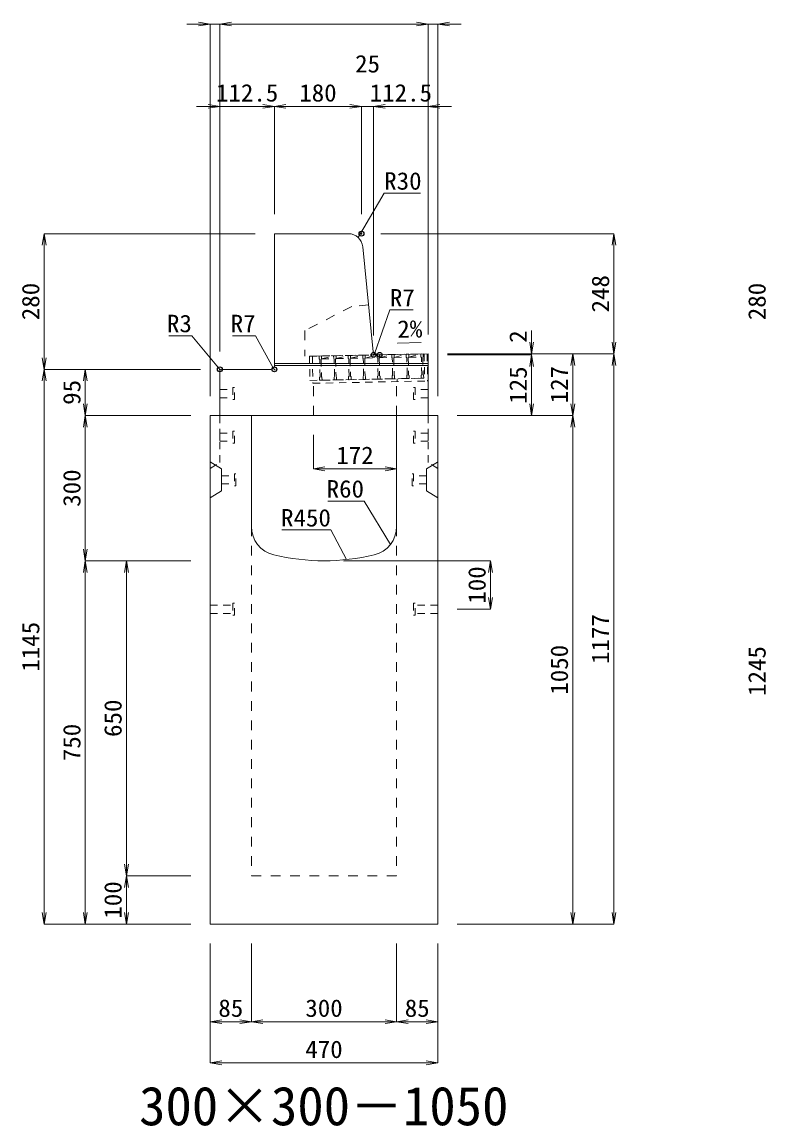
# Model space of a CAD drawing. Units: millimetres at full size; some dimension numbers follow another scale. Extents: x -18734 to 51600, y -18820 to 17820.
# Drawn here: x 7776 to 9313, y 12634 to 14912 of the extents above; entities that cross this region are included whole.
import ezdxf
from ezdxf.enums import TextEntityAlignment as Align

# ---------------------------------------------------------------- set-up
doc = ezdxf.new("R2010")
doc.units = ezdxf.units.MM
doc.header["$LTSCALE"] = 20
doc.header["$PDMODE"] = 32
doc.header["$PDSIZE"] = 10
doc.linetypes.add('USER1', pattern=[2, 1, -1])
doc.linetypes.add('USER2', pattern=[1.35, 0.75, -0.6])
for name, color, linetype, lineweight in [('インサート', 3, 'USER2', 9), ('グレーチング', 7, 'USER2', 5), ('受枠', 3, 'USER2', 9), ('寸法線', 7, 'Continuous', 13), ('引出線', 4, 'Continuous', 13), ('本体', 2, 'Continuous', 13), ('目地', 132, 'Continuous', 5)]:
    doc.layers.add(name, color=color, linetype=linetype, lineweight=lineweight)
doc.layers.add('作業エリア', color=11, linetype='Continuous')
doc.layers.add('文字', color=7, linetype='Continuous')
doc.styles.add('ＭＳ 明朝', font='')
doc.styles.get('ＭＳ 明朝').set_extended_font_data('MS Mincho')

# ---------------------------------------------------------------- blocks, each defined once
blk = doc.blocks.new('open_arrow')
at = {"color": 0, "linetype": 'Continuous', "lineweight": -2}
blk.add_lwpolyline([(7.5, 1.25), (0, 0), (7.5, -1.25)], dxfattribs=at)

msp = doc.modelspace()

# ---------------------------------------------------------------- linework, layer by layer
at = {"layer": 'インサート'}
for p, q in [((8185, 14153.5), (8212, 14153.5)), ((8185, 14153.5), (8185, 14136.5)), ((8215, 14157.5), (8212, 14157.5)), ((8212, 14157.5), (8212, 14132.5)), ((8215, 14132.5), (8215, 14157.5)), ((8585, 14157.5), (8588, 14157.5)), ((8585, 14132.5), (8585, 14157.5)), ((8588, 14157.5), (8588, 14132.5)), ((8615, 14153.5), (8588, 14153.5)), ((8615, 14153.5), (8615, 14136.5)), ((8185, 14136.5), (8212, 14136.5)), ((8212, 14132.5), (8215, 14132.5)), ((8588, 14132.5), (8585, 14132.5)), ((8615, 14136.5), (8588, 14136.5)), ((8185, 14063.5), (8212, 14063.5)), ((8185, 14063.5), (8185, 14046.5)), ((8215, 14067.5), (8212, 14067.5)), ((8212, 14067.5), (8212, 14042.5)), ((8215, 14042.5), (8215, 14067.5)), ((8585, 14067.5), (8588, 14067.5)), ((8585, 14042.5), (8585, 14067.5)), ((8588, 14067.5), (8588, 14042.5)), ((8615, 14063.5), (8588, 14063.5)), ((8615, 14063.5), (8615, 14046.5)), ((8185, 14046.5), (8212, 14046.5)), ((8212, 14042.5), (8215, 14042.5)), ((8588, 14042.5), (8585, 14042.5)), ((8615, 14046.5), (8588, 14046.5)), ((8188.2, 13975.5), (8215.2, 13975.5)), ((8188.2, 13975.5), (8188.2, 13958.5)), ((8218.2, 13979.5), (8215.2, 13979.5)), ((8215.2, 13979.5), (8215.2, 13954.5)), ((8218.2, 13954.5), (8218.2, 13979.5)), ((8581.8, 13979.5), (8584.8, 13979.5)), ((8581.8, 13954.5), (8581.8, 13979.5)), ((8584.8, 13979.5), (8584.8, 13954.5)), ((8611.8, 13975.5), (8584.8, 13975.5)), ((8611.8, 13975.5), (8611.8, 13958.5)), ((8188.2, 13958.5), (8215.2, 13958.5)), ((8215.2, 13954.5), (8218.2, 13954.5)), ((8584.8, 13954.5), (8581.8, 13954.5)), ((8611.8, 13958.5), (8584.8, 13958.5)), ((8165, 13708.5), (8212, 13708.5)), ((8165, 13708.5), (8165, 13691.5)), ((8165, 13691.5), (8212, 13691.5)), ((8215, 13712.5), (8212, 13712.5)), ((8212, 13712.5), (8212, 13687.5)), ((8215, 13687.5), (8215, 13712.5)), ((8588, 13712.5), (8585, 13712.5)), ((8585, 13712.5), (8585, 13687.5)), ((8588, 13687.5), (8588, 13712.5)), ((8635, 13708.5), (8588, 13708.5)), ((8635, 13691.5), (8588, 13691.5)), ((8635, 13691.5), (8635, 13708.5)), ((8212, 13687.5), (8215, 13687.5)), ((8585, 13687.5), (8588, 13687.5))]:
    msp.add_line(p, q, dxfattribs=at)
at = {"layer": 'グレーチング'}
for p, q in [((8389.92, 14222.5), (8604.88, 14226.8)), ((8395.04, 14216.6), (8419.92, 14223.1)), ((8395.04, 14216.6), (8420.04, 14217.1)), ((8425.04, 14217.2), (8449.91, 14223.7)), ((8425.04, 14217.2), (8450.03, 14217.7)), ((8455.03, 14217.8), (8479.91, 14224.3)), ((8455.03, 14217.8), (8480.03, 14218.3)), ((8485.03, 14218.4), (8509.9, 14224.9)), ((8485.03, 14218.4), (8510.02, 14218.9)), ((8515.02, 14219), (8539.89, 14225.5)), ((8515.02, 14219), (8540.01, 14219.5)), ((8545.01, 14219.6), (8569.89, 14226.1)), ((8545.01, 14219.6), (8570.01, 14220.1)), ((8575.01, 14220.2), (8599.88, 14226.7)), ((8575.01, 14220.2), (8600, 14220.7)), ((8390.92, 14172.51), (8605.88, 14176.81))]:
    msp.add_line(p, q, dxfattribs=at)
for points in [[(8389.92, 14222.5), (8394.92, 14222.6), (8395.04, 14216.6), (8394.06, 14215.58), (8394.78, 14179.59), (8395.8, 14178.61), (8395.92, 14172.61), (8390.92, 14172.51), (8390.8, 14178.51), (8391.78, 14179.53), (8391.06, 14215.52), (8390.04, 14216.5)], [(8419.92, 14223.1), (8424.92, 14223.2), (8425.04, 14217.2), (8424.06, 14216.18), (8424.78, 14180.19), (8425.8, 14179.21), (8425.92, 14173.21), (8420.92, 14173.11), (8420.8, 14179.11), (8421.78, 14180.13), (8421.06, 14216.12), (8420.04, 14217.1)], [(8449.91, 14223.7), (8454.91, 14223.8), (8455.03, 14217.8), (8454.05, 14216.78), (8454.77, 14180.79), (8455.79, 14179.81), (8455.91, 14173.81), (8450.91, 14173.71), (8450.79, 14179.71), (8451.77, 14180.73), (8451.05, 14216.72), (8450.03, 14217.7)], [(8479.91, 14224.3), (8484.91, 14224.4), (8485.03, 14218.4), (8484.05, 14217.38), (8484.77, 14181.39), (8485.79, 14180.41), (8485.91, 14174.41), (8480.91, 14174.31), (8480.79, 14180.31), (8481.77, 14181.33), (8481.05, 14217.32), (8480.03, 14218.3)], [(8509.9, 14224.9), (8514.9, 14225), (8515.02, 14219), (8514.04, 14217.98), (8514.76, 14181.99), (8515.78, 14181.01), (8515.9, 14175.01), (8510.9, 14174.91), (8510.78, 14180.91), (8511.76, 14181.93), (8511.04, 14217.92), (8510.02, 14218.9)], [(8539.89, 14225.5), (8544.89, 14225.6), (8545.01, 14219.6), (8544.03, 14218.58), (8544.75, 14182.59), (8545.77, 14181.61), (8545.89, 14175.61), (8540.89, 14175.51), (8540.77, 14181.51), (8541.75, 14182.53), (8541.03, 14218.52), (8540.01, 14219.5)], [(8569.89, 14226.1), (8574.89, 14226.2), (8575.01, 14220.2), (8574.03, 14219.18), (8574.75, 14183.19), (8575.77, 14182.21), (8575.89, 14176.21), (8570.89, 14176.11), (8570.77, 14182.11), (8571.75, 14183.13), (8571.03, 14219.12), (8570.01, 14220.1)], [(8599.88, 14226.7), (8604.88, 14226.8), (8605, 14220.8), (8604.02, 14219.78), (8604.74, 14183.79), (8605.76, 14182.81), (8605.88, 14176.81), (8600.88, 14176.71), (8600.76, 14182.71), (8601.74, 14183.73), (8601.02, 14219.72), (8600, 14220.7)]]:
    msp.add_lwpolyline(points, close=True, dxfattribs=at)
at = {"layer": '作業エリア'}
for p in [(8477.5, 14475), (8502.5, 14225), (8515, 14225), (8185, 14195), (8297.5, 14195)]:
    msp.add_point(p, dxfattribs=at)
at = {"layer": '受枠'}
for p, q in [((8369.93, 14222.1), (8612.88, 14226.96)), ((8369.93, 14222.1), (8370.93, 14172.11)), ((8375.93, 14222.22), (8377.05, 14166.23)), ((8606.88, 14226.84), (8607.88, 14176.85)), ((8612.88, 14226.96), (8614, 14170.97)), ((8370.93, 14172.11), (8607.88, 14176.85)), ((8377.05, 14166.23), (8614, 14170.97)), ((8550.89, 14175.71), (8551.01, 14169.71))]:
    msp.add_line(p, q, dxfattribs=at)
at = {"layer": '寸法線'}
for p, q in [((8233, 14907.69), (8117, 14907.69)), ((8165, 14140), (8165, 14907.69)), ((8185, 14907.69), (8615, 14907.69)), ((8185, 14232), (8185, 14907.69)), ((8185, 14232), (8185, 14907.69)), ((8567, 14907.69), (8683, 14907.69)), ((8615, 14267), (8615, 14907.69)), ((8615, 14267), (8615, 14907.69)), ((8635, 14140), (8635, 14907.69)), ((8137, 14737.69), (8297.5, 14737.69)), ((8185, 14232), (8185, 14737.69)), ((8297.5, 14737.69), (8477.5, 14737.69)), ((8297.5, 14515), (8297.5, 14737.69)), ((8297.5, 14515), (8297.5, 14737.69)), ((8429.5, 14737.69), (8550.5, 14737.69)), ((8477.5, 14515), (8477.5, 14737.69)), ((8477.5, 14515), (8477.5, 14737.69)), ((8502.5, 14265), (8502.5, 14737.69)), ((8502.5, 14737.69), (8663, 14737.69)), ((8502.5, 14265), (8502.5, 14737.69)), ((8615, 14267), (8615, 14737.69)), ((7822.06, 14195), (7822.06, 14475)), ((8257.5, 14475), (7822.06, 14475)), ((8517.5, 14475), (8998.78, 14475)), ((8998.78, 14227), (8998.78, 14475)), ((8828.78, 14177), (8828.78, 14275)), ((8655, 14227), (8998.78, 14227)), ((8655, 14227), (8913.78, 14227)), ((8655, 14227), (8828.78, 14227)), ((8655, 14227), (8998.78, 14227)), ((8655, 14225), (8828.78, 14225)), ((8655, 14225), (8828.78, 14225)), ((8828.78, 14100), (8828.78, 14225)), ((8913.78, 14100), (8913.78, 14227)), ((8998.78, 14227), (8998.78, 13050)), ((7822.06, 13050), (7822.06, 14195)), ((8145, 14195), (7822.06, 14195)), ((8145, 14195), (7822.06, 14195)), ((7907.06, 14100), (7907.06, 14195)), ((8145, 14195), (7907.06, 14195)), ((7907.06, 14100), (7907.06, 13800)), ((8125, 14100), (7907.06, 14100)), ((8125, 14100), (7907.06, 14100)), ((8675, 14100), (8913.78, 14100)), ((8675, 14100), (8913.78, 14100)), ((8675, 14100), (8828.78, 14100)), ((8913.78, 14100), (8913.78, 13050)), ((8378, 14060), (8378, 13989.77)), ((8378, 13989.77), (8550, 13989.77)), ((8125, 13800), (7907.06, 13800)), ((7907.06, 13050), (7907.06, 13800)), ((8125, 13800), (7907.06, 13800)), ((7992.06, 13800), (7992.06, 13150)), ((8125, 13800), (7992.06, 13800)), ((8440, 13800), (8743.78, 13800)), ((8743.78, 13800), (8743.78, 13700)), ((8675, 13700), (8743.78, 13700)), ((8125, 13150), (7992.06, 13150)), ((7992.06, 13150), (7992.06, 13050)), ((8125, 13150), (7992.06, 13150)), ((8125, 13050), (7822.06, 13050)), ((8125, 13050), (7907.06, 13050)), ((8125, 13050), (7992.06, 13050)), ((8675, 13050), (8913.78, 13050)), ((8675, 13050), (8998.78, 13050)), ((8165, 13010), (8165, 12848.84)), ((8165, 13010), (8165, 12763.84)), ((8250, 13010), (8250, 12848.84)), ((8250, 13010), (8250, 12848.84)), ((8550, 13010), (8550, 12848.84)), ((8550, 13010), (8550, 12848.84)), ((8635, 13010), (8635, 12848.84)), ((8635, 13010), (8635, 12763.84)), ((8165, 12848.84), (8250, 12848.84)), ((8250, 12848.84), (8550, 12848.84)), ((8550, 12848.84), (8635, 12848.84)), ((8165, 12763.84), (8635, 12763.84))]:
    msp.add_line(p, q, dxfattribs=at)
at = {"layer": '引出線'}
for points in [[(8470.48, 14467.24), (8524.33, 14558.64), (8599, 14558.64)], [(8504.14, 14226.81), (8536.08, 14317.58), (8584.01, 14317.58)], [(8185.88, 14194.12), (8127.15, 14264.49), (8079.43, 14264.49)], [(8295.45, 14197.05), (8258.75, 14264.49), (8210.82, 14264.49)], [(8552.12, 14249.12), (8600.83, 14250.1), (8552.08, 14249.12)], [(8537.07, 13833.32), (8482.66, 13923.21), (8407.98, 13923.21)], [(8446.44, 13802.4), (8414.22, 13863.55), (8313.21, 13863.55)]]:
    msp.add_lwpolyline(points, dxfattribs=at)
at = {"layer": '本体'}
for p, q in [((8297.5, 14475), (8297.5, 14202)), ((8297.5, 14475), (8450.35, 14475)), ((8480.2, 14447.99), (8501.87, 14231.3)), ((8515, 14225), (8508.83, 14225)), ((8615, 14227), (8515, 14225)), ((8615, 14227), (8615, 14100)), ((8185, 14192), (8185, 14100)), ((8290.5, 14195), (8188, 14195)), ((8165, 14100), (8165, 13050)), ((8165, 14100), (8250, 14100)), ((8185, 14100), (8615, 14100)), ((8250, 14100), (8250, 13870.53)), ((8550, 14100), (8635, 14100)), ((8550, 14100), (8550, 13870.53)), ((8635, 14100), (8635, 13050)), ((8165, 13050), (8635, 13050))]:
    msp.add_line(p, q, dxfattribs=at)
at = {"layer": '本体', "linetype": 'USER1'}
for p, q in [((8457.5, 14325), (8360.5, 14275)), ((8492.2, 14328), (8457.5, 14325)), ((8360.5, 14275), (8360.5, 14221.91)), ((8515, 14225), (8360.5, 14221.91)), ((8378, 14100), (8378, 14172.25)), ((8550, 14100), (8550, 14175.69))]:
    msp.add_line(p, q, dxfattribs=at)
at = {"layer": '本体', "linetype": 'USER2', "lineweight": 9}
for p, q in [((8185, 14003), (8185, 14100)), ((8615, 14003), (8615, 14100)), ((8165, 13990.5), (8185, 14003)), ((8635, 13990.5), (8615, 14003))]:
    msp.add_line(p, q, dxfattribs=at)
at = {"layer": '本体', "lineweight": 9}
for p, q in [((8165, 14004), (8188.2, 13989.5)), ((8188.2, 13989.5), (8188.2, 13944.5)), ((8634.58, 14003.74), (8611.8, 13989.5)), ((8611.8, 13989.5), (8611.8, 13944.5)), ((8188.2, 13944.5), (8165, 13930)), ((8611.8, 13944.5), (8635, 13930))]:
    msp.add_line(p, q, dxfattribs=at)
at = {"layer": '本体', "linetype": 'USER1', "lineweight": 15}
for p, q in [((8250, 13870.53), (8250, 13150)), ((8550, 13870.53), (8550, 13150)), ((8250, 13150), (8550, 13150))]:
    msp.add_line(p, q, dxfattribs=at)
at = {"layer": '本体'}
for centre, radius, start, end in [((8450.35, 14445), 30, 5.71059, 90), ((8508.83, 14232), 7, 185.71059, 270), ((8188, 14192), 3, 90, 180), ((8290.5, 14202), 7, 270, 0), ((8310, 13870.53), 60, 180, 256.65764), ((8490, 13870.53), 60, 283.34236, 0), ((8400, 14250), 450, 256.65764, 283.34236)]:
    msp.add_arc(centre, radius, start, end, dxfattribs=at)
at = {"layer": '目地'}
for p, q in [((8615, 14207), (8297.5, 14207)), ((8615, 14203), (8297.5, 14203))]:
    msp.add_line(p, q, dxfattribs=at)

# ---------------------------------------------------------------- block references
at = {"layer": '寸法線', "xscale": 3.2, "yscale": 3.2}
for p, rotation in [((8165, 14907.69), 180), ((8615, 14907.69), 180), ((8615, 14907.69), 180), ((8185, 14737.69), 180), ((8297.5, 14737.69), 180), ((8477.5, 14737.69), 180), ((8477.5, 14737.69), 180), ((7822.06, 14475), 270), ((8998.78, 14475), 270), ((8828.78, 14227), 90), ((8998.78, 14227), 90), ((7822.06, 14195), 90), ((8828.78, 14225), 270), ((8828.78, 14225), 270), ((8913.78, 14227), 270), ((8998.78, 14227), 270), ((7822.06, 14195), 270), ((7907.06, 14195), 270), ((7907.06, 14100), 90), ((8828.78, 14100), 90), ((8913.78, 14100), 90), ((7907.06, 14100), 270), ((8913.78, 14100), 270), ((8550, 13989.77), 180), ((7907.06, 13800), 90), ((7907.06, 13800), 270), ((7992.06, 13800), 270), ((8743.78, 13800), 270), ((8743.78, 13700), 90), ((7992.06, 13150), 90), ((7992.06, 13150), 270), ((7822.06, 13050), 90), ((7907.06, 13050), 90), ((7992.06, 13050), 90), ((8913.78, 13050), 90), ((8998.78, 13050), 90), ((8250, 12848.84), 180), ((8550, 12848.84), 180), ((8635, 12848.84), 180), ((8635, 12763.84), 180)]:
    msp.add_blockref('open_arrow', p, dxfattribs=dict(at, rotation=rotation))
for p in [(8185, 14907.69), (8185, 14907.69), (8635, 14907.69), (8297.5, 14737.69), (8502.5, 14737.69), (8502.5, 14737.69), (8615, 14737.69), (8378, 13989.77), (8165, 12848.84), (8250, 12848.84), (8550, 12848.84), (8165, 12763.84)]:
    msp.add_blockref('open_arrow', p, dxfattribs=at)
at = {"layer": '引出線', "xscale": 0.0533, "yscale": 0.0533}
for p, rotation in [((8470.48, 14467.24), 59.5), ((8552.12, 14249.12), 1.1), ((8504.14, 14226.81), 70.6), ((8185.88, 14194.12), 129.8), ((8295.45, 14197.05), 118.6), ((8537.07, 13833.32), 121.2), ((8446.44, 13802.4), 117.8)]:
    msp.add_blockref('open_arrow', p, dxfattribs=dict(at, rotation=rotation))

# ---------------------------------------------------------------- texts
at = {"layer": '寸法線', "style": 'ＭＳ 明朝', "width": 1.05}
for s, p in [('25', (8490, 14825.69)), ('112.5', (8241.25, 14765.69)), ('180', (8387.5, 14765.69)), ('112.5', (8558.75, 14765.69)), ('172', (8464, 14017.77)), ('85', (8207.5, 12876.84)), ('300', (8400, 12876.84)), ('85', (8592.5, 12876.84)), ('470', (8400, 12791.84))]:
    msp.add_text(s, height=36.03, dxfattribs=at).set_placement(p, align=Align.MIDDLE_CENTER)
for s, p in [('248', (8970.78, 14351)), ('280', (7794.06, 14335)), ('280', (9294.06, 14335)), ('2', (8800.78, 14262.59)), ('125', (8800.78, 14162.5)), ('127', (8885.78, 14163.5)), ('95', (7879.06, 14147.5)), ('300', (7879.06, 13950)), ('100', (8715.78, 13750)), ('1145', (7794.06, 13622.5)), ('1177', (8970.78, 13638.5)), ('1050', (8885.78, 13575)), ('1245', (9294.06, 13572.5)), ('650', (7964.06, 13475)), ('750', (7879.06, 13425)), ('100', (7964.06, 13100))]:
    msp.add_text(s, height=36.03, rotation=90, dxfattribs=at).set_placement(p, align=Align.MIDDLE_CENTER)
at = {"layer": '引出線', "style": 'ＭＳ 明朝', "width": 1.05}
for s, p in [('R30', (8524.33, 14601.84)), ('R7', (8536.08, 14360.78))]:
    msp.add_text(s, height=36.03, dxfattribs=at).set_placement(p, align=Align.TOP_LEFT)
for s, p in [('R3', (8127.15, 14307.69)), ('R7', (8258.75, 14307.69)), ('R60', (8482.66, 13966.41)), ('R450', (8414.22, 13906.75))]:
    msp.add_text(s, height=36.03, dxfattribs=at).set_placement(p, align=Align.TOP_RIGHT)
msp.add_text('2%', height=36.03, rotation=1.146, dxfattribs=at).set_placement((8551.15, 14296.02), align=Align.TOP_LEFT)
at = {"layer": '文字', "style": 'ＭＳ 明朝'}
msp.add_text('300×300－1050', height=80.06, dxfattribs=at).set_placement((8399.52, 12675.03), align=Align.MIDDLE_CENTER)

doc.saveas('drawing.dxf')
